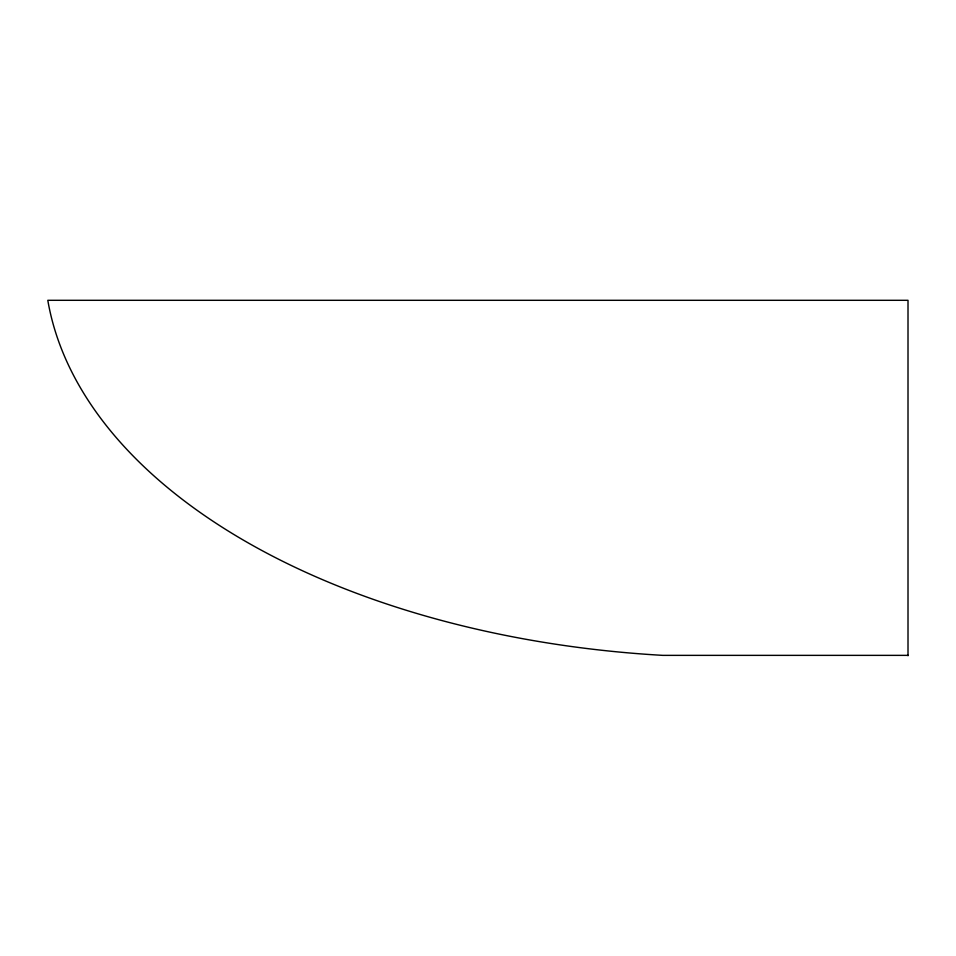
<?xml version="1.0" encoding="UTF-8"?>
<svg xmlns="http://www.w3.org/2000/svg" width="956" height="956" viewBox="0 0 956 956"><rect width="100%" height="100%" fill="white"/><g stroke="black" fill="none" stroke-linecap="round" stroke-linejoin="round"><path stroke-width="1.43" d="M908.2 655.362L662.783 655.362A686.026 396.071 0 0 1 47.8 300.304L908.009 300.304L908.009 655.697"/></g></svg>
